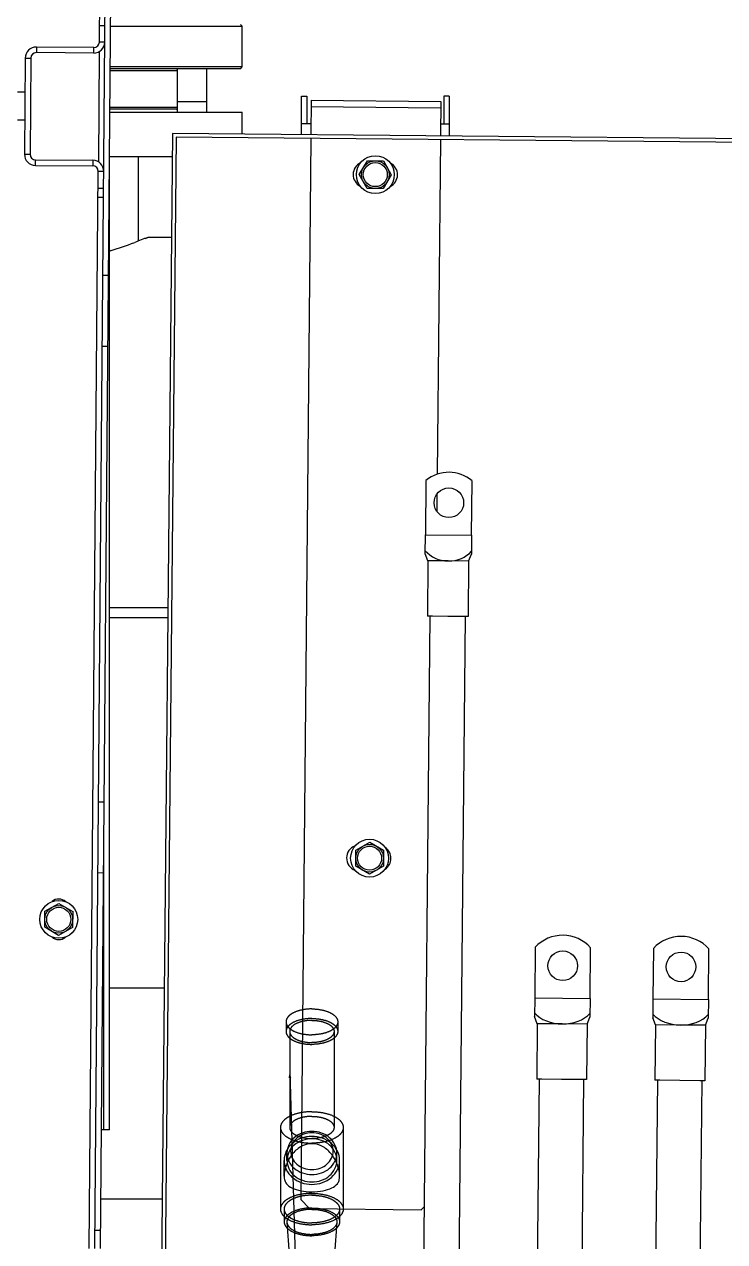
# Model space of a CAD drawing. Header units: millimetres. Extents: x 0 to 10500, y 0 to 7425.
# Drawn here: x 3969 to 4348, y 4949 to 5608 of the extents above; entities that cross this region are included whole.
import ezdxf

# ---------------------------------------------------------------- set-up
doc = ezdxf.new("R2010")
doc.units = ezdxf.units.MM
doc.header["$LTSCALE"] = 577.5
doc.linetypes.add('HIDDEN', pattern=[0.2, 0.1, -0.1])
doc.layers.get('0').update_dxf_attribs({"linetype": 'CONTINUOUS'})
for name, color, linetype in [('02___PRT_ALL_AXES', 7, 'CONTINUOUS'), ('AXES', 7, 'CONTINUOUS'), ('DEFAULT_2', 8, 'HIDDEN'), ('NOTES3D', 7, 'CONTINUOUS')]:
    doc.layers.add(name, color=color, linetype=linetype)
doc.styles.get("Standard").update_dxf_attribs({"font": 'txt', "width": 0.85})
doc.dimstyles.get("Standard").update_dxf_attribs({"dimtxt": 3.5, "dimasz": 3.5, "dimexe": 1.5, "dimexo": 1.5, "dimtad": 1, "dimdec": 1, "dimtxsty": 'Standard', "dimblk": '_FILLED', "dimblk1": '_FILLED', "dimblk2": '_FILLED', "dimcen": 0.09, "dimadec": 1, "dimazin": 2, "dimtol": 1, "dimtp": 0.1, "dimtm": 0.1, "dimtfac": 1, "dimtdec": 1, "dimtofl": 0, "dimtmove": 0, "dimatfit": 3, "dimldrblk": '_FILLED', "dimfxl": 1, "dimtolj": 1, "dimarcsym": 0})

# ---------------------------------------------------------------- blocks, each defined once
blk = doc.blocks.new('_FILLED')
at = {"color": 0, "linetype": 'ByBlock'}
blk.add_solid([(0, 0), (-1, 0.21), (-1, -0.21)], dxfattribs=at)

msp = doc.modelspace()

# ---------------------------------------------------------------- linework, layer by layer
at = {"color": 7, "linetype": 'Continuous'}
for p, q in [((4006.9, 4945.46), (4016.1, 6047.42)), ((4009.35, 5598.46), (4013.1, 6047.45)), ((4009.43, 5607.46), (4012.43, 5607.44)), ((4085.64, 5608.07), (4086.64, 5607.07)), ((4015.43, 5607.07), (4086.64, 5607.07)), ((4086.64, 5585.07), (4086.64, 5607.07)), ((3975.33, 5595.75), (3975.31, 5592.75)), ((4006.33, 5595.49), (3975.33, 5595.75)), ((4006.3, 5592.49), (4006.33, 5595.49)), ((4012.35, 5598.44), (4009.35, 5598.46)), ((3969.28, 5589.8), (3968.85, 5537.8)), ((3969.28, 5589.8), (3972.28, 5589.77)), ((4009.31, 5593.27), (4008.81, 5533.66)), ((4085.64, 5584.07), (4015.23, 5584.07)), ((4015.23, 5583.07), (4051.38, 5583.07)), ((4086.64, 5585.07), (4015.24, 5585.07)), ((4051.14, 5584.07), (4051.38, 5583.84)), ((4085.64, 5584.07), (4086.64, 5585.07)), ((3969.13, 5571.3), (3965.13, 5571.33)), ((4118.64, 5569.27), (4121.64, 5569.27)), ((4121.64, 5569.27), (4121.64, 5554.27)), ((4195.64, 5569.27), (4195.64, 5554.27)), ((4198.64, 5569.27), (4195.64, 5569.27)), ((4051.38, 5563.07), (4015.06, 5563.07)), ((4051.14, 5562.07), (4051.38, 5562.3)), ((4067.38, 5566.07), (4051.38, 5566.07)), ((3965, 5556.33), (3969, 5556.3)), ((4048.85, 5549.05), (4042.13, 4849.08)), ((4668.83, 5543.1), (4048.85, 5549.05)), ((4050.84, 5547.03), (4044.15, 4851.06)), ((4666.81, 5541.12), (4050.84, 5547.03)), ((3968.85, 5537.8), (3971.85, 5537.77)), ((3974.8, 5531.75), (3974.82, 5534.75)), ((3974.8, 5531.75), (4005.8, 5531.49)), ((4003.9, 4945.48), (4008.77, 5528.46)), ((4005.82, 5534.49), (4005.8, 5531.49)), ((4011.77, 5528.44), (4008.77, 5528.46)), ((4008.69, 5519.46), (4011.69, 5519.44)), ((4008.65, 5514.47), (4011.65, 5514.44)), ((4034.22, 5492.12), (4036.14, 5492.87)), ((4015.13, 5485.57), (4014.76, 5485.46)), ((4011.3, 5472.26), (4014.3, 5472.23)), ((4010.98, 5433.96), (4013.98, 5433.93)), ((4186.06, 5361.13), (4185.77, 5331.73)), ((4210.77, 5331.49), (4211.06, 5360.89)), ((4185.77, 5331.73), (4210.77, 5331.49)), ((4014.79, 5292.51), (4046.39, 5292.51)), ((4046.34, 5286.84), (4014.79, 5286.84)), ((4184.16, 4851.19), (4188.35, 5287.7)), ((4203.16, 4851.01), (4207.35, 5287.52)), ((4011.92, 5187.01), (4008.92, 5187.04)), ((4011.6, 5148.71), (4008.6, 5148.73)), ((4245.13, 5108.53), (4244.87, 5081.15)), ((4274.87, 5080.86), (4275.13, 5108.24)), ((4309.13, 5107.91), (4308.87, 5080.53)), ((4338.87, 5080.25), (4339.13, 5107.63)), ((4244.87, 5081.15), (4274.87, 5080.86)), ((4308.87, 5080.53), (4338.87, 5080.25)), ((4245.66, 4850.6), (4247.45, 5037.12)), ((4269.66, 4850.37), (4271.45, 5036.89)), ((4309.66, 4849.99), (4311.45, 5036.51)), ((4333.65, 4849.76), (4335.45, 5036.28)), ((4006.99, 4955.46), (4009.99, 4955.43))]:
    msp.add_line(p, q, dxfattribs=at)
at = {"color": 3, "linetype": 'Continuous'}
for p, q in [((4009.9, 4945.43), (4019.1, 6047.4)), ((3972.28, 5589.77), (3971.85, 5537.77)), ((4006.3, 5592.49), (3975.31, 5592.75)), ((4118.64, 5548.38), (4118.64, 5569.27)), ((4198.64, 5569.27), (4198.64, 5547.61)), ((4124.03, 5567.05), (4123.85, 5548.33)), ((4124, 5563.55), (4193.99, 5562.87)), ((4124.03, 5567.05), (4194.03, 5566.37)), ((4194.03, 5566.37), (4193.85, 5547.66)), ((4123.91, 5554.27), (4118.64, 5554.27)), ((4193.91, 5554.27), (4198.64, 5554.27)), ((4123.83, 5546.33), (4118.32, 4971.92)), ((4193.83, 5545.66), (4192.09, 5364.54)), ((3974.82, 5534.75), (4005.82, 5534.49)), ((4014.79, 5009.67), (4014.79, 5531.21)), ((4191.99, 5353.83), (4191.9, 5344.51)), ((4011.79, 5009.67), (4011.79, 5171.73)), ((4014.79, 5009.67), (4010.44, 5009.67)), ((4043.32, 4972.17), (4010.13, 4972.17)), ((4118.32, 4971.92), (4123.12, 4967.03)), ((4183.42, 4966.45), (4185.29, 4968.28)), ((4123.12, 4967.03), (4183.42, 4966.45))]:
    msp.add_line(p, q, dxfattribs=at)
at = {"color": 7, "linetype": 'Continuous'}
for centre in [(4158.65, 5526.71), (4155.55, 5156.72), (3987.39, 5123.63)]:
    msp.add_circle(centre, 6.5, dxfattribs=at)
for centre, radius, start, end in [((3975.28, 5589.75), 6, 89.52186, 179.52186), ((4006.35, 5598.49), 3, 269.52186, 359.52186), ((3974.85, 5537.75), 6, 179.52186, 269.52186), ((4005.77, 5528.49), 3, 359.52186, 89.52186), ((3944.01, 5723.68), 248.51, 286.6304, 289.87148)]:
    msp.add_arc(centre, radius, start, end, dxfattribs=at)
at = {"color": 3, "linetype": 'Continuous'}
for centre, radius, start, end in [((4006.35, 5598.49), 6, 269.52186, 359.52186), ((3975.28, 5589.75), 3, 89.52186, 179.52186), ((3974.85, 5537.75), 3, 179.52186, 269.52186), ((4005.77, 5528.49), 6, 359.52186, 89.52186)]:
    msp.add_arc(centre, radius, start, end, dxfattribs=at)
at = {"color": 7, "linetype": 'Continuous'}
msp.add_open_spline([(4036.14, 5492.87), (4036, 5492.77), (4033.29, 5492.08), (4030.88, 5490.84), (4028.48, 5489.97)], degree=3, knots=[0, 0, 0, 0, 0.063307, 1, 1, 1, 1], dxfattribs=at)
at = {"layer": '02___PRT_ALL_AXES', "color": 7, "linetype": 'Continuous'}
for p, q in [((4036.14, 5492.87), (4048.31, 5492.87)), ((4014.79, 5086.47), (4044.41, 5086.47))]:
    msp.add_line(p, q, dxfattribs=at)
at = {"layer": 'AXES', "color": 7, "linetype": 'Continuous'}
for p, q in [((4086.64, 5585.07), (4086.64, 5607.07)), ((4051.38, 5584.07), (4051.38, 5560.57)), ((4067.38, 5584.07), (4067.38, 5560.57)), ((4051.38, 5562.07), (4015.05, 5562.07)), ((4015.04, 5560.57), (4086.64, 5560.57)), ((4086.64, 5548.69), (4086.64, 5560.57)), ((4014.84, 5536.57), (4048.73, 5536.57)), ((4030.29, 5536.57), (4030.29, 5490.65)), ((4149.99, 5526.78), (4154.38, 5534.25)), ((4154.38, 5534.25), (4163.04, 5534.17)), ((4163.04, 5534.17), (4167.31, 5526.64)), ((4154.25, 5519.25), (4149.99, 5526.78)), ((4167.31, 5526.64), (4162.91, 5519.17)), ((4162.91, 5519.17), (4154.25, 5519.25)), ((4185.68, 5321.55), (4185.77, 5331.73)), ((4210.77, 5331.49), (4210.68, 5321.31)), ((4187.14, 5317.71), (4185.68, 5321.55)), ((4187.14, 5317.71), (4186.85, 5287.71)), ((4198.14, 5317.61), (4187.14, 5317.71)), ((4209.14, 5317.5), (4198.14, 5317.61)), ((4209.14, 5317.5), (4208.85, 5287.5)), ((4209.14, 5317.5), (4210.68, 5321.31)), ((4188.35, 5287.7), (4186.85, 5287.71)), ((4189.62, 5287.69), (4188.35, 5287.7)), ((4197.85, 5287.61), (4189.62, 5287.69)), ((4206.08, 5287.53), (4197.85, 5287.61)), ((4207.35, 5287.52), (4206.08, 5287.53)), ((4208.85, 5287.5), (4207.35, 5287.52)), ((4148.02, 5152.46), (4148.09, 5161.12)), ((4148.09, 5161.12), (4155.63, 5165.38)), ((4155.63, 5165.38), (4163.09, 5160.99)), ((4163.09, 5160.99), (4163.02, 5152.33)), ((4155.48, 5148.06), (4148.02, 5152.46)), ((4163.02, 5152.33), (4155.48, 5148.06)), ((3979.86, 5119.36), (3979.93, 5128.02)), ((3979.93, 5128.02), (3987.46, 5132.29)), ((3987.46, 5132.29), (3994.93, 5127.9)), ((3994.93, 5127.9), (3994.85, 5119.24)), ((3987.32, 5114.97), (3979.86, 5119.36)), ((3994.85, 5119.24), (3987.32, 5114.97)), ((4244.87, 5081.15), (4244.77, 5070.97)), ((4274.87, 5080.86), (4274.77, 5070.68)), ((4308.87, 5080.53), (4308.77, 5070.35)), ((4338.87, 5080.25), (4338.77, 5070.06)), ((4246.24, 5067.13), (4244.77, 5070.97)), ((4246.24, 5067.13), (4245.95, 5037.14)), ((4259.74, 5067), (4246.24, 5067.13)), ((4273.24, 5066.87), (4259.74, 5067)), ((4273.24, 5066.87), (4274.77, 5070.68)), ((4310.23, 5066.52), (4308.77, 5070.35)), ((4337.23, 5066.26), (4338.77, 5070.07)), ((4273.24, 5066.87), (4272.95, 5036.88)), ((4310.23, 5066.52), (4309.95, 5036.52)), ((4323.73, 5066.39), (4310.23, 5066.52)), ((4337.23, 5066.26), (4323.73, 5066.39)), ((4337.23, 5066.26), (4336.95, 5036.26)), ((4247.45, 5037.12), (4245.95, 5037.14)), ((4248.66, 5037.11), (4247.45, 5037.12)), ((4259.45, 5037.01), (4248.66, 5037.11)), ((4270.24, 5036.9), (4259.45, 5037.01)), ((4271.45, 5036.89), (4270.24, 5036.9)), ((4272.95, 5036.88), (4271.45, 5036.89)), ((4311.45, 5036.51), (4309.95, 5036.52)), ((4312.65, 5036.49), (4311.45, 5036.51)), ((4323.45, 5036.39), (4312.65, 5036.49)), ((4334.24, 5036.29), (4323.45, 5036.39)), ((4335.45, 5036.28), (4334.24, 5036.29)), ((4336.95, 5036.26), (4335.45, 5036.28))]:
    msp.add_line(p, q, dxfattribs=at)
at = {"layer": 'AXES', "color": 8, "linetype": 'HIDDEN'}
for p, q in [((4110.34, 5068.14), (4110.34, 5062.94)), ((4138.34, 5068.14), (4138.34, 5062.94)), ((4112.34, 5062.94), (4112.34, 5010.98)), ((4136.34, 5062.94), (4136.34, 5010.98)), ((4107.34, 5010.98), (4107.34, 4966.81)), ((4141.34, 5010.98), (4141.34, 4966.81)), ((4109.34, 4966.81), (4109.34, 4959.88)), ((4139.34, 4966.81), (4139.34, 4959.88)), ((4110.82, 4959.64), (4112.06, 4942.34)), ((4137.87, 4959.64), (4136.63, 4942.34))]:
    msp.add_line(p, q, dxfattribs=at)
at = {"layer": 'AXES', "color": 7, "linetype": 'Continuous'}
for centre, radius in [((4158.65, 5526.71), 10.25), ((4158.65, 5526.71), 7.5), ((4198.44, 5349.11), 8), ((4155.55, 5156.72), 10.25), ((4155.55, 5156.72), 7.5), ((3987.39, 5123.63), 10.25), ((3987.39, 5123.63), 7.5), ((4260.04, 5098.5), 8), ((4324.04, 5097.89), 8)]:
    msp.add_circle(centre, radius, dxfattribs=at)
at = {"layer": 'AXES', "color": 3, "linetype": 'Continuous'}
for centre, start, end in [((4153.65, 5526.76), 115.80277, 243.10235), ((4163.65, 5526.66), 295.80296, 63.10261), ((4150.09, 5156.78), 109.57486, 249.32943), ((4160.09, 5156.68), 303.494, 55.40229)]:
    msp.add_arc(centre, 7, start, end, dxfattribs=at)
at = {"layer": 'AXES', "color": 7, "linetype": 'Continuous'}
for centre, radius, start, end in [((4198.42, 5346.31), 19.3, 49.07834, 129.82155), ((3987.44, 5129.13), 5.5, 47.01575, 132.02798), ((3987.35, 5118.13), 5.5, 227.01575, 312.02798), ((4260, 5094.69), 20.31, 41.83806, 137.06183), ((4324, 5094.08), 20.31, 41.83806, 137.06183)]:
    msp.add_arc(centre, radius, start, end, dxfattribs=at)
for centre, major_axis, ratio, start_param, end_param in [((4198.26, 5329.93), (15.08, -0.14), 0.816855, 3.735462, 5.689304), ((4259.86, 5079.6), (17.77, -0.17), 0.708929, 3.707781, 5.716989), ((4323.85, 5078.99), (17.77, -0.17), 0.708929, 3.707781, 5.716989)]:
    msp.add_ellipse(centre, major_axis=major_axis, ratio=ratio, start_param=start_param, end_param=end_param, dxfattribs=at)
at = {"layer": 'AXES', "color": 8, "linetype": 'HIDDEN'}
for points, knots in [([(4124.34, 5075.14), (4122.55, 5075.14), (4119.15, 5074.82), (4115.22, 5073.6), (4112.74, 5072.13), (4111.07, 5070.64), (4110.34, 5069.1), (4110.34, 5068.14)], [0, 0, 0, 0, 0.319222, 0.603149, 0.724029, 0.829065, 1, 1, 1, 1]), ([(4124.34, 5075.14), (4126.14, 5075.14), (4129.54, 5074.82), (4133.47, 5073.6), (4135.95, 5072.13), (4137.62, 5070.64), (4138.34, 5069.1), (4138.34, 5068.14)], [0, 0, 0, 0, 0.319222, 0.603149, 0.724029, 0.829065, 1, 1, 1, 1]), ([(4124.34, 5069.94), (4122.55, 5069.94), (4119.15, 5069.62), (4115.22, 5068.41), (4112.74, 5066.93), (4111.07, 5065.45), (4110.34, 5063.9), (4110.34, 5062.94)], [0, 0, 0, 0, 0.319222, 0.603149, 0.724029, 0.829065, 1, 1, 1, 1]), ([(4110.34, 5068.14), (4110.34, 5067.18), (4111.07, 5065.63), (4112.74, 5064.15), (4115.22, 5062.67), (4119.15, 5061.46), (4122.55, 5061.14), (4124.34, 5061.14)], [0, 0, 0, 0, 0.170935, 0.275971, 0.396851, 0.680778, 1, 1, 1, 1]), ([(4124.34, 5068.94), (4122.81, 5068.94), (4119.89, 5068.67), (4116.06, 5067.46), (4113.24, 5065.65), (4112.34, 5063.76), (4112.34, 5062.94)], [0, 0, 0, 0, 0.319603, 0.603862, 0.828864, 1, 1, 1, 1]), ([(4124.34, 5069.94), (4126.14, 5069.94), (4129.54, 5069.62), (4133.47, 5068.41), (4135.95, 5066.93), (4137.62, 5065.45), (4138.34, 5063.9), (4138.34, 5062.94)], [0, 0, 0, 0, 0.319222, 0.603149, 0.724029, 0.829065, 1, 1, 1, 1]), ([(4124.34, 5068.94), (4125.88, 5068.94), (4128.8, 5068.67), (4132.63, 5067.46), (4135.45, 5065.65), (4136.34, 5063.76), (4136.34, 5062.94)], [0, 0, 0, 0, 0.319603, 0.603862, 0.828864, 1, 1, 1, 1]), ([(4138.34, 5068.14), (4138.34, 5067.18), (4137.62, 5065.63), (4135.95, 5064.15), (4133.47, 5062.67), (4129.54, 5061.46), (4126.14, 5061.14), (4124.34, 5061.14)], [0, 0, 0, 0, 0.170935, 0.275971, 0.396851, 0.680778, 1, 1, 1, 1]), ([(4110.34, 5062.94), (4110.34, 5061.98), (4111.07, 5060.43), (4112.74, 5058.95), (4115.22, 5057.47), (4119.15, 5056.26), (4122.55, 5055.94), (4124.34, 5055.94)], [0, 0, 0, 0, 0.170935, 0.275971, 0.396851, 0.680778, 1, 1, 1, 1]), ([(4112.34, 5062.94), (4112.34, 5062.12), (4113.24, 5060.23), (4116.06, 5058.42), (4119.89, 5057.21), (4122.81, 5056.94), (4124.34, 5056.94)], [0, 0, 0, 0, 0.171136, 0.396138, 0.680397, 1, 1, 1, 1]), ([(4136.34, 5062.94), (4136.34, 5062.12), (4135.45, 5060.23), (4132.63, 5058.42), (4128.8, 5057.21), (4125.88, 5056.94), (4124.34, 5056.94)], [0, 0, 0, 0, 0.171136, 0.396138, 0.680397, 1, 1, 1, 1]), ([(4138.34, 5062.94), (4138.34, 5061.98), (4137.62, 5060.43), (4135.95, 5058.95), (4133.47, 5057.47), (4129.54, 5056.26), (4126.14, 5055.94), (4124.34, 5055.94)], [0, 0, 0, 0, 0.170935, 0.275971, 0.396851, 0.680778, 1, 1, 1, 1]), ([(4124.34, 5019.48), (4122.16, 5019.48), (4118.04, 5019.09), (4113.26, 5017.62), (4110.25, 5015.82), (4108.22, 5014.02), (4107.34, 5012.15), (4107.34, 5010.98)], [0, 0, 0, 0, 0.319222, 0.603149, 0.724029, 0.829065, 1, 1, 1, 1]), ([(4124.34, 5016.98), (4122.81, 5016.98), (4119.89, 5016.71), (4116.06, 5015.5), (4113.24, 5013.69), (4112.34, 5011.8), (4112.34, 5010.98)], [0, 0, 0, 0, 0.319603, 0.603862, 0.828864, 1, 1, 1, 1]), ([(4124.34, 5019.48), (4126.52, 5019.48), (4130.65, 5019.09), (4135.43, 5017.62), (4138.44, 5015.82), (4140.46, 5014.02), (4141.34, 5012.15), (4141.34, 5010.98)], [0, 0, 0, 0, 0.319222, 0.603149, 0.724029, 0.829065, 1, 1, 1, 1]), ([(4124.34, 5016.98), (4125.88, 5016.98), (4128.8, 5016.71), (4132.63, 5015.5), (4135.45, 5013.69), (4136.34, 5011.8), (4136.34, 5010.98)], [0, 0, 0, 0, 0.319603, 0.603862, 0.828864, 1, 1, 1, 1]), ([(4107.34, 5010.98), (4107.34, 5009.81), (4108.22, 5007.93), (4110.25, 5006.14), (4113.26, 5004.34), (4118.04, 5002.87), (4122.16, 5002.48), (4124.34, 5002.48)], [0, 0, 0, 0, 0.170935, 0.275971, 0.396851, 0.680778, 1, 1, 1, 1]), ([(4112.34, 5010.98), (4112.34, 5010.16), (4113.24, 5008.27), (4116.06, 5006.46), (4119.89, 5005.25), (4122.81, 5004.98), (4124.34, 5004.98)], [0, 0, 0, 0, 0.171136, 0.396138, 0.680397, 1, 1, 1, 1]), ([(4136.34, 5010.98), (4136.34, 5010.16), (4135.45, 5008.27), (4132.63, 5006.46), (4128.8, 5005.25), (4125.88, 5004.98), (4124.34, 5004.98)], [0, 0, 0, 0, 0.171136, 0.396138, 0.680397, 1, 1, 1, 1]), ([(4141.34, 5010.98), (4141.34, 5009.81), (4140.46, 5007.93), (4138.44, 5006.14), (4135.43, 5004.34), (4130.65, 5002.87), (4126.52, 5002.48), (4124.34, 5002.48)], [0, 0, 0, 0, 0.170935, 0.275971, 0.396851, 0.680778, 1, 1, 1, 1]), ([(4124.34, 4975.31), (4122.16, 4975.31), (4118.04, 4974.92), (4113.26, 4973.45), (4110.25, 4971.66), (4108.22, 4969.86), (4107.34, 4967.98), (4107.34, 4966.81)], [0, 0, 0, 0, 0.319222, 0.603149, 0.724029, 0.829065, 1, 1, 1, 1]), ([(4124.34, 4975.31), (4126.52, 4975.31), (4130.65, 4974.92), (4135.43, 4973.45), (4138.44, 4971.66), (4140.46, 4969.86), (4141.34, 4967.98), (4141.34, 4966.81)], [0, 0, 0, 0, 0.319222, 0.603149, 0.724029, 0.829065, 1, 1, 1, 1]), ([(4124.34, 4974.31), (4122.42, 4974.31), (4118.78, 4973.97), (4114.56, 4972.67), (4111.91, 4971.09), (4110.12, 4969.5), (4109.34, 4967.84), (4109.34, 4966.81)], [0, 0, 0, 0, 0.319222, 0.603149, 0.724029, 0.829065, 1, 1, 1, 1]), ([(4124.34, 4974.31), (4126.27, 4974.31), (4129.91, 4973.97), (4134.12, 4972.67), (4136.78, 4971.09), (4138.57, 4969.5), (4139.34, 4967.84), (4139.34, 4966.81)], [0, 0, 0, 0, 0.319222, 0.603149, 0.724029, 0.829065, 1, 1, 1, 1]), ([(4107.34, 4966.81), (4107.34, 4965.64), (4108.22, 4963.77), (4110.25, 4961.97), (4113.26, 4960.17), (4118.04, 4958.7), (4122.16, 4958.31), (4124.34, 4958.31)], [0, 0, 0, 0, 0.170935, 0.275971, 0.396851, 0.680778, 1, 1, 1, 1]), ([(4124.34, 4967.38), (4122.42, 4967.38), (4118.78, 4967.04), (4114.56, 4965.74), (4111.91, 4964.16), (4110.12, 4962.57), (4109.34, 4960.91), (4109.34, 4959.88)], [0, 0, 0, 0, 0.319222, 0.603149, 0.724029, 0.829065, 1, 1, 1, 1]), ([(4109.34, 4966.81), (4109.34, 4965.78), (4110.12, 4964.13), (4111.91, 4962.54), (4114.56, 4960.95), (4118.78, 4959.66), (4122.42, 4959.31), (4124.34, 4959.31)], [0, 0, 0, 0, 0.170935, 0.275971, 0.396851, 0.680778, 1, 1, 1, 1]), ([(4124.34, 4966.65), (4122.57, 4966.65), (4119.22, 4966.33), (4115.35, 4965.1), (4112.95, 4963.62), (4111.69, 4962.41), (4110.92, 4961.07), (4110.78, 4960.09), (4110.82, 4959.64)], [0, 0, 0, 0, 0.32067, 0.604313, 0.724198, 0.827857, 0.917692, 1, 1, 1, 1]), ([(4124.34, 4967.38), (4126.27, 4967.38), (4129.91, 4967.04), (4134.12, 4965.74), (4136.78, 4964.16), (4138.57, 4962.57), (4139.34, 4960.91), (4139.34, 4959.88)], [0, 0, 0, 0, 0.319222, 0.603149, 0.724029, 0.829065, 1, 1, 1, 1]), ([(4139.34, 4966.81), (4139.34, 4965.78), (4138.57, 4964.13), (4136.78, 4962.54), (4134.12, 4960.95), (4129.91, 4959.66), (4126.27, 4959.31), (4124.34, 4959.31)], [0, 0, 0, 0, 0.170935, 0.275971, 0.396851, 0.680778, 1, 1, 1, 1]), ([(4141.34, 4966.81), (4141.34, 4965.64), (4140.46, 4963.77), (4138.44, 4961.97), (4135.43, 4960.17), (4130.65, 4958.7), (4126.52, 4958.31), (4124.34, 4958.31)], [0, 0, 0, 0, 0.170935, 0.275971, 0.396851, 0.680778, 1, 1, 1, 1]), ([(4124.34, 4966.65), (4126.12, 4966.65), (4129.47, 4966.33), (4133.33, 4965.1), (4135.73, 4963.62), (4137, 4962.41), (4137.77, 4961.07), (4137.9, 4960.09), (4137.87, 4959.64)], [0, 0, 0, 0, 0.32067, 0.604313, 0.724198, 0.827857, 0.917692, 1, 1, 1, 1]), ([(4109.34, 4959.88), (4109.34, 4958.85), (4110.12, 4957.2), (4111.91, 4955.61), (4114.56, 4954.03), (4118.78, 4952.73), (4122.42, 4952.38), (4124.34, 4952.38)], [0, 0, 0, 0, 0.170935, 0.275971, 0.396851, 0.680778, 1, 1, 1, 1]), ([(4110.82, 4959.64), (4110.88, 4958.72), (4112, 4956.68), (4115.16, 4954.72), (4119.42, 4953.41), (4122.65, 4953.11), (4124.34, 4953.11)], [0, 0, 0, 0, 0.172631, 0.399351, 0.682901, 1, 1, 1, 1]), ([(4139.34, 4959.88), (4139.34, 4958.85), (4138.57, 4957.2), (4136.78, 4955.61), (4134.12, 4954.03), (4129.91, 4952.73), (4126.27, 4952.38), (4124.34, 4952.38)], [0, 0, 0, 0, 0.170935, 0.275971, 0.396851, 0.680778, 1, 1, 1, 1]), ([(4137.87, 4959.64), (4137.81, 4958.72), (4136.69, 4956.68), (4133.53, 4954.72), (4129.27, 4953.41), (4126.04, 4953.11), (4124.34, 4953.11)], [0, 0, 0, 0, 0.172631, 0.399351, 0.682901, 1, 1, 1, 1])]:
    msp.add_open_spline(points, degree=3, knots=knots, dxfattribs=at)
at = {"layer": 'DEFAULT_2', "color": 8, "linetype": 'Continuous'}
for p, q in [((4110.84, 4993.17), (4110.84, 4997.17)), ((4137.84, 4993.17), (4137.84, 4997.17)), ((4109.34, 4984.67), (4109.34, 4993.17)), ((4139.34, 4984.67), (4139.34, 4993.17))]:
    msp.add_line(p, q, dxfattribs=at)
for points, knots in [([(4137.84, 4997.17), (4137.84, 4998.7), (4137.1, 5001.87), (4134.03, 5005.74), (4129.55, 5008.28), (4124.34, 5009.16), (4119.14, 5008.28), (4114.66, 5005.74), (4111.59, 5001.87), (4110.84, 4998.7), (4110.84, 4997.17)], [0, 0, 0, 0, 0.11661, 0.238301, 0.366836, 0.5, 0.633164, 0.761699, 0.88339, 1, 1, 1, 1]), ([(4135.84, 4998.17), (4135.84, 4999.47), (4135.21, 5002.17), (4132.59, 5005.47), (4128.78, 5007.63), (4124.34, 5008.38), (4119.91, 5007.63), (4116.09, 5005.47), (4113.48, 5002.17), (4112.84, 4999.47), (4112.84, 4998.17)], [0, 0, 0, 0, 0.116612, 0.238301, 0.366836, 0.5, 0.633164, 0.761699, 0.883388, 1, 1, 1, 1]), ([(4139.34, 4993.17), (4139.34, 4994.87), (4138.52, 4998.39), (4135.1, 5002.69), (4130.13, 5005.51), (4124.34, 5006.49), (4118.56, 5005.51), (4113.58, 5002.69), (4110.17, 4998.39), (4109.34, 4994.87), (4109.34, 4993.17)], [0, 0, 0, 0, 0.116609, 0.2383, 0.366836, 0.5, 0.633164, 0.7617, 0.883391, 1, 1, 1, 1]), ([(4124.34, 5002.16), (4122.24, 5002.16), (4117.98, 5000.91), (4113.27, 4996.47), (4110.31, 4990.87), (4109.34, 4986.72), (4109.34, 4984.67)], [0, 0, 0, 0, 0.251213, 0.502424, 0.754886, 1, 1, 1, 1]), ([(4137.84, 4993.17), (4137.84, 4994.7), (4137.1, 4997.87), (4134.03, 5001.74), (4129.55, 5004.28), (4124.34, 5005.16), (4119.14, 5004.28), (4114.66, 5001.74), (4111.59, 4997.87), (4110.84, 4994.7), (4110.84, 4993.17)], [0, 0, 0, 0, 0.116608, 0.2383, 0.366836, 0.5, 0.633164, 0.7617, 0.883392, 1, 1, 1, 1]), ([(4139.34, 4984.67), (4139.34, 4986.72), (4138.38, 4990.87), (4135.42, 4996.47), (4130.7, 5000.91), (4126.45, 5002.16), (4124.34, 5002.16)], [0, 0, 0, 0, 0.24511, 0.49757, 0.748783, 1, 1, 1, 1]), ([(4110.84, 4997.17), (4110.84, 4995.64), (4111.59, 4992.47), (4114.66, 4988.59), (4119.14, 4986.06), (4124.34, 4985.18), (4129.55, 4986.06), (4134.03, 4988.59), (4137.1, 4992.47), (4137.84, 4995.64), (4137.84, 4997.17)], [0, 0, 0, 0, 0.11661, 0.238301, 0.366836, 0.5, 0.633164, 0.761699, 0.88339, 1, 1, 1, 1]), ([(4112.84, 4998.17), (4112.84, 4996.86), (4113.48, 4994.17), (4116.09, 4990.87), (4119.91, 4988.7), (4124.34, 4987.96), (4128.78, 4988.7), (4132.59, 4990.87), (4135.21, 4994.17), (4135.84, 4996.86), (4135.84, 4998.17)], [0, 0, 0, 0, 0.116612, 0.238301, 0.366836, 0.5, 0.633164, 0.761699, 0.883388, 1, 1, 1, 1]), ([(4109.34, 4993.17), (4109.34, 4991.47), (4110.17, 4987.95), (4113.58, 4983.64), (4118.56, 4980.82), (4124.34, 4979.85), (4130.13, 4980.82), (4135.1, 4983.64), (4138.52, 4987.95), (4139.34, 4991.47), (4139.34, 4993.17)], [0, 0, 0, 0, 0.116609, 0.2383, 0.366836, 0.5, 0.633164, 0.7617, 0.883391, 1, 1, 1, 1]), ([(4110.84, 4993.17), (4110.84, 4991.64), (4111.59, 4988.47), (4114.66, 4984.59), (4119.14, 4982.06), (4124.34, 4981.18), (4129.55, 4982.06), (4134.03, 4984.59), (4137.1, 4988.47), (4137.84, 4991.64), (4137.84, 4993.17)], [0, 0, 0, 0, 0.116608, 0.2383, 0.366836, 0.5, 0.633164, 0.7617, 0.883392, 1, 1, 1, 1]), ([(4109.34, 4984.67), (4109.34, 4983.86), (4109.49, 4982.39), (4110.74, 4979.9), (4113.83, 4977.82), (4118.62, 4976.49), (4122.31, 4976.18), (4124.34, 4976.18)], [0, 0, 0, 0, 0.126003, 0.226356, 0.425636, 0.682114, 1, 1, 1, 1]), ([(4124.34, 4976.18), (4126.38, 4976.18), (4130.07, 4976.49), (4134.86, 4977.82), (4137.95, 4979.9), (4139.19, 4982.39), (4139.34, 4983.86), (4139.34, 4984.67)], [0, 0, 0, 0, 0.317881, 0.574359, 0.773641, 0.873995, 1, 1, 1, 1])]:
    msp.add_open_spline(points, degree=3, knots=knots, dxfattribs=at)

# ---------------------------------------------------------------- leaders
at = {"layer": 'NOTES3D', "color": 2, "linetype": 'Continuous', "annotation_type": 0, "has_hookline": 1, "hookline_direction": 1, "text_width": 860}
msp.add_leader([(4112.34, 5041.23), (4124.2, 4636.44), (3949.2, 4636.44)], dimstyle='Standard', override={"dimtad": 0}, dxfattribs=at)

doc.saveas('drawing.dxf')
